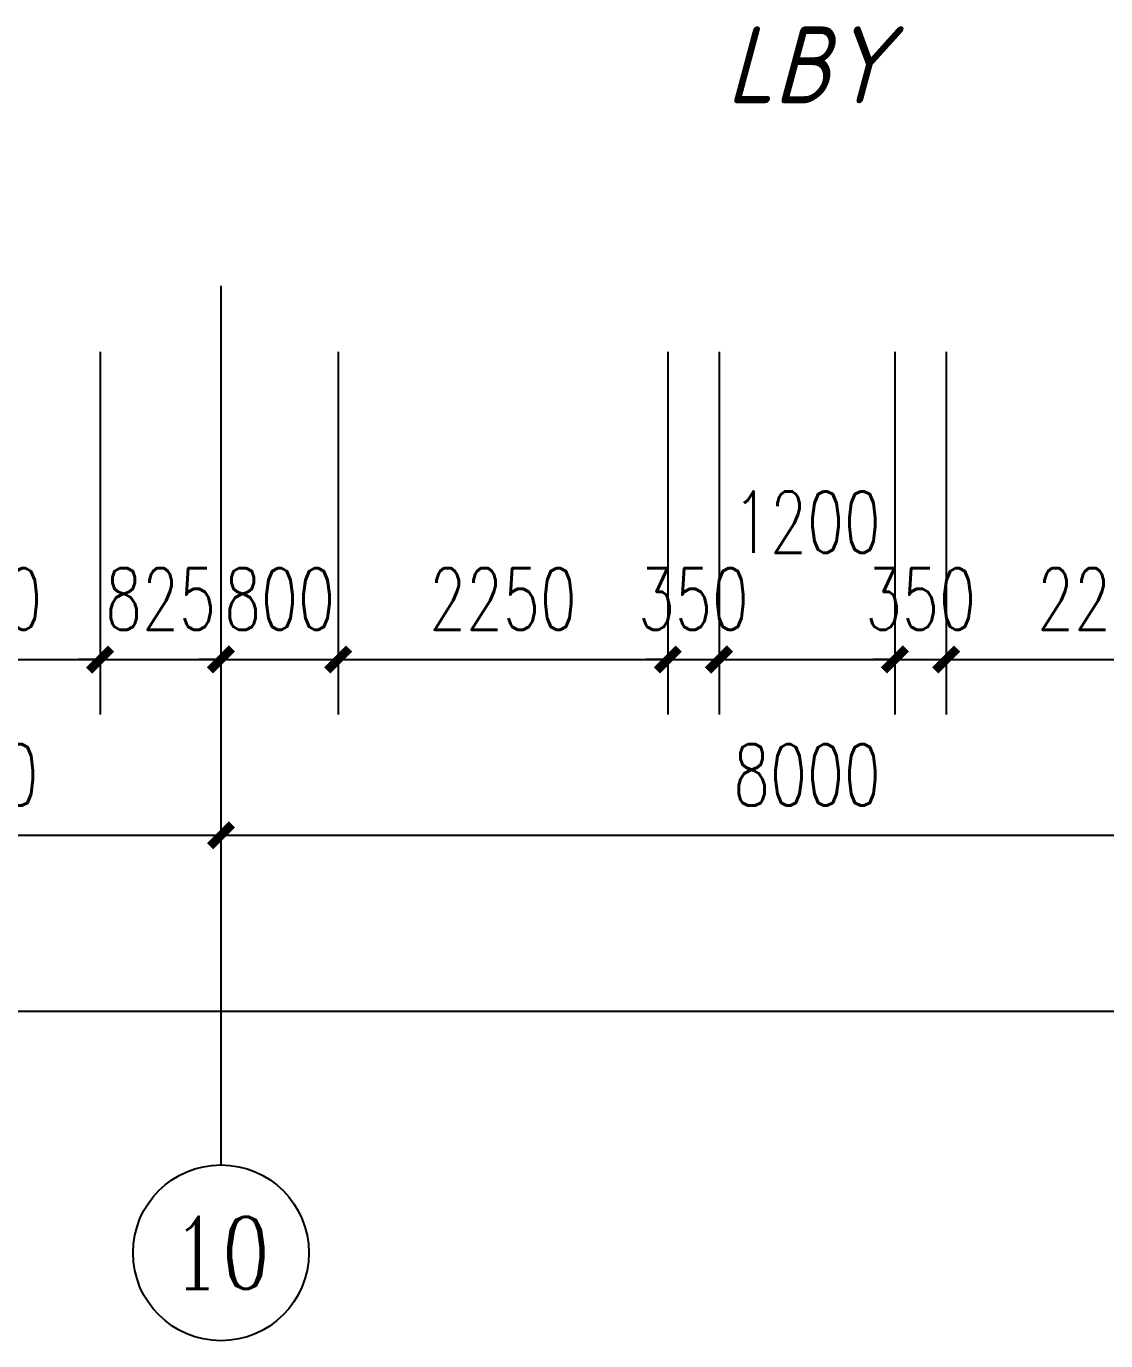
# Model space of a CAD drawing. Extents: x 0 to 2972856, y -1269770 to 0.
# Drawn here: x 2733327 to 2740695, y -1241746 to -1232774 of the extents above; entities that cross this region are included whole.
import ezdxf
from ezdxf.enums import TextEntityAlignment as Align

# ---------------------------------------------------------------- set-up
doc = ezdxf.new("R2010")
doc.units = 0
doc.header["$LTSCALE"] = 1000
doc.header["$PDSIZE"] = 50
doc.layers.add('1-建筑底图', color=8, linetype='Continuous')
doc.layers.add('AXIS_TEXT', color=7, linetype='Continuous')
doc.styles.add('_TCH_AXIS', font='COMPLEX', dxfattribs={"bigfont": 'GBCBIG'})
doc.styles.add('A_DIM_T3', font='SIMPLEX', dxfattribs={"width": 0.7, "bigfont": 'HZ'})
doc.styles.add('COMPLEX', font='COMPLEX')
doc.styles.get("Standard").update_dxf_attribs({"font": 'gbeitc.shx', "bigfont": 'gbcbig.shx'})
doc.dimstyles.new('_TCH_ARCH&&150', dxfattribs={"dimtxt": 420, "dimasz": 150, "dimexe": 375, "dimexo": 450, "dimgap": 202.5, "dimtad": 1, "dimdec": 0, "dimzin": 0, "dimdsep": 46, "dimtxsty": 'A_DIM_T3', "dimblk": 'ARCHTICK', "dimcen": 0.09, "dimclrt": 7, "dimazin": 2, "dimtfac": 1, "dimtdec": 0, "dimtix": 1, "dimtmove": 2, "dimatfit": 3, "dimfxl": 150, "dimtolj": 1, "dimtzin": 0, "dimarcsym": 0})

# ---------------------------------------------------------------- blocks, each defined once
blk = doc.blocks.new('_ArchTick')
at = {"color": 0, "linetype": 'ByBlock', "const_width": 0.4}
blk.add_lwpolyline([(-0.5, -0.5), (0.5, 0.5)], dxfattribs=at)
blk = doc.blocks.new('*D1162')
at = {"layer": '1-建筑底图', "color": 0, "lineweight": -2, "transparency": 16777216}
for p, q in [((2060076.6, -1229225.4), (2060076.6, -1234100.4)), ((2167276.6, -1229225.4), (2167276.6, -1234100.4)), ((2060076.6, -1233725.4), (2167276.6, -1233725.4))]:
    blk.add_line(p, q, dxfattribs=at)
at = {"layer": 'Defpoints', "color": 0, "transparency": 16777216}
for p in [(2060076.6, -1228775.4), (2167276.6, -1228775.4), (2167276.6, -1233725.4)]:
    blk.add_point(p, dxfattribs=at)
at = {"layer": '1-建筑底图', "color": 0, "lineweight": -2, "transparency": 16777216, "xscale": 150, "yscale": 150, "zscale": 150, "rotation": 180}
blk.add_blockref('_ArchTick', (2060076.6, -1233725.4), dxfattribs=at)
at = {"layer": '1-建筑底图', "color": 0, "lineweight": -2, "transparency": 16777216, "xscale": 150, "yscale": 150, "zscale": 150}
blk.add_blockref('_ArchTick', (2167276.6, -1233725.4), dxfattribs=at)
at = {"layer": '1-建筑底图', "color": 7, "transparency": 16777216, "insert": (2113676.6, -1233312.9), "char_height": 420, "attachment_point": 5, "style": 'A_DIM_T3'}
blk.add_mtext('\\A1;107200', dxfattribs=at)
blk = doc.blocks.new('*D1172')
at = {"layer": '1-建筑底图', "color": 0, "lineweight": -2, "transparency": 16777216}
for p, q in [((2116376.6, -1229225.4), (2116376.6, -1232900.4)), ((2119876.6, -1229225.4), (2119876.6, -1232900.4)), ((2116376.6, -1232525.4), (2119876.6, -1232525.4))]:
    blk.add_line(p, q, dxfattribs=at)
at = {"layer": 'Defpoints', "color": 0, "transparency": 16777216}
for p in [(2116376.6, -1228775.4), (2119876.6, -1228775.4), (2119876.6, -1232525.4)]:
    blk.add_point(p, dxfattribs=at)
at = {"layer": '1-建筑底图', "color": 0, "lineweight": -2, "transparency": 16777216, "xscale": 150, "yscale": 150, "zscale": 150, "rotation": 180}
blk.add_blockref('_ArchTick', (2116376.6, -1232525.4), dxfattribs=at)
at = {"layer": '1-建筑底图', "color": 0, "lineweight": -2, "transparency": 16777216, "xscale": 150, "yscale": 150, "zscale": 150}
blk.add_blockref('_ArchTick', (2119876.6, -1232525.4), dxfattribs=at)
at = {"layer": '1-建筑底图', "color": 7, "transparency": 16777216, "insert": (2118126.6, -1232112.9), "char_height": 420, "attachment_point": 5, "style": 'A_DIM_T3'}
blk.add_mtext('\\A1;3500', dxfattribs=at)
blk = doc.blocks.new('*D1173')
at = {"layer": '1-建筑底图', "color": 0, "lineweight": -2, "transparency": 16777216}
for p, q in [((2119876.6, -1229225.4), (2119876.6, -1232900.4)), ((2127876.6, -1229225.4), (2127876.6, -1232900.4)), ((2119876.6, -1232525.4), (2127876.6, -1232525.4))]:
    blk.add_line(p, q, dxfattribs=at)
at = {"layer": 'Defpoints', "color": 0, "transparency": 16777216}
for p in [(2119876.6, -1228775.4), (2127876.6, -1228775.4), (2127876.6, -1232525.4)]:
    blk.add_point(p, dxfattribs=at)
at = {"layer": '1-建筑底图', "color": 0, "lineweight": -2, "transparency": 16777216, "xscale": 150, "yscale": 150, "zscale": 150, "rotation": 180}
blk.add_blockref('_ArchTick', (2119876.6, -1232525.4), dxfattribs=at)
at = {"layer": '1-建筑底图', "color": 0, "lineweight": -2, "transparency": 16777216, "xscale": 150, "yscale": 150, "zscale": 150}
blk.add_blockref('_ArchTick', (2127876.6, -1232525.4), dxfattribs=at)
at = {"layer": '1-建筑底图', "color": 7, "transparency": 16777216, "insert": (2123876.6, -1232112.9), "char_height": 420, "attachment_point": 5, "style": 'A_DIM_T3'}
blk.add_mtext('\\A1;8000', dxfattribs=at)
blk = doc.blocks.new('*D1313')
at = {"layer": '1-建筑底图', "color": 0, "lineweight": -2, "transparency": 16777216}
for p, q in [((2124826.6, -1229225.4), (2124826.6, -1231700.4)), ((2127076.6, -1229225.4), (2127076.6, -1231700.4)), ((2124826.6, -1231325.4), (2127076.6, -1231325.4))]:
    blk.add_line(p, q, dxfattribs=at)
at = {"layer": 'Defpoints', "color": 0, "transparency": 16777216}
for p in [(2124826.6, -1228775.4), (2127076.6, -1228775.4), (2127076.6, -1231325.4)]:
    blk.add_point(p, dxfattribs=at)
at = {"layer": '1-建筑底图', "color": 0, "lineweight": -2, "transparency": 16777216, "xscale": 150, "yscale": 150, "zscale": 150, "rotation": 180}
blk.add_blockref('_ArchTick', (2124826.6, -1231325.4), dxfattribs=at)
at = {"layer": '1-建筑底图', "color": 0, "lineweight": -2, "transparency": 16777216, "xscale": 150, "yscale": 150, "zscale": 150}
blk.add_blockref('_ArchTick', (2127076.6, -1231325.4), dxfattribs=at)
at = {"layer": '1-建筑底图', "color": 7, "transparency": 16777216, "insert": (2125951.6, -1230912.9), "char_height": 420, "attachment_point": 5, "style": 'A_DIM_T3'}
blk.add_mtext('\\A1;2250', dxfattribs=at)
blk = doc.blocks.new('*D1314')
at = {"layer": '1-建筑底图', "color": 0, "lineweight": -2, "transparency": 16777216}
for p, q in [((2124476.6, -1229225.4), (2124476.6, -1231700.4)), ((2124826.6, -1229225.4), (2124826.6, -1231700.4)), ((2124476.6, -1231325.4), (2124326.6, -1231325.4)), ((2124476.6, -1231325.4), (2124826.6, -1231325.4)), ((2124826.6, -1231325.4), (2124976.6, -1231325.4))]:
    blk.add_line(p, q, dxfattribs=at)
at = {"layer": 'Defpoints', "color": 0, "transparency": 16777216}
for p in [(2124476.6, -1228775.4), (2124826.6, -1228775.4), (2124826.6, -1231325.4)]:
    blk.add_point(p, dxfattribs=at)
at = {"layer": '1-建筑底图', "color": 0, "lineweight": -2, "transparency": 16777216, "xscale": 150, "yscale": 150, "zscale": 150}
blk.add_blockref('_ArchTick', (2124476.6, -1231325.4), dxfattribs=at)
at = {"layer": '1-建筑底图', "color": 0, "lineweight": -2, "transparency": 16777216, "xscale": 150, "yscale": 150, "zscale": 150, "rotation": 180}
blk.add_blockref('_ArchTick', (2124826.6, -1231325.4), dxfattribs=at)
at = {"layer": '1-建筑底图', "color": 7, "transparency": 16777216, "insert": (2124651.6, -1230912.9), "char_height": 420, "attachment_point": 5, "style": 'A_DIM_T3'}
blk.add_mtext('\\A1;350', dxfattribs=at)
blk = doc.blocks.new('*D1315')
at = {"layer": '1-建筑底图', "color": 0, "lineweight": -2, "transparency": 16777216}
for p, q in [((2123276.6, -1229225.4), (2123276.6, -1231700.4)), ((2124476.6, -1229225.4), (2124476.6, -1231700.4)), ((2123276.6, -1231325.4), (2124476.6, -1231325.4))]:
    blk.add_line(p, q, dxfattribs=at)
at = {"layer": 'Defpoints', "color": 0, "transparency": 16777216}
for p in [(2123276.6, -1228775.4), (2124476.6, -1228775.4), (2124476.6, -1231325.4)]:
    blk.add_point(p, dxfattribs=at)
at = {"layer": '1-建筑底图', "color": 0, "lineweight": -2, "transparency": 16777216, "xscale": 150, "yscale": 150, "zscale": 150, "rotation": 180}
blk.add_blockref('_ArchTick', (2123276.6, -1231325.4), dxfattribs=at)
at = {"layer": '1-建筑底图', "color": 0, "lineweight": -2, "transparency": 16777216, "xscale": 150, "yscale": 150, "zscale": 150}
blk.add_blockref('_ArchTick', (2124476.6, -1231325.4), dxfattribs=at)
at = {"layer": '1-建筑底图', "color": 7, "transparency": 16777216, "insert": (2123876.6, -1230387.9), "char_height": 420, "attachment_point": 5, "style": 'A_DIM_T3'}
blk.add_mtext('\\A1;1200', dxfattribs=at)
blk = doc.blocks.new('*D1316')
at = {"layer": '1-建筑底图', "color": 0, "lineweight": -2, "transparency": 16777216}
for p, q in [((2122926.6, -1229225.4), (2122926.6, -1231700.4)), ((2123276.6, -1229225.4), (2123276.6, -1231700.4)), ((2122926.6, -1231325.4), (2122776.6, -1231325.4)), ((2122926.6, -1231325.4), (2123276.6, -1231325.4)), ((2123276.6, -1231325.4), (2123426.6, -1231325.4))]:
    blk.add_line(p, q, dxfattribs=at)
at = {"layer": 'Defpoints', "color": 0, "transparency": 16777216}
for p in [(2122926.6, -1228775.4), (2123276.6, -1228775.4), (2123276.6, -1231325.4)]:
    blk.add_point(p, dxfattribs=at)
at = {"layer": '1-建筑底图', "color": 0, "lineweight": -2, "transparency": 16777216, "xscale": 150, "yscale": 150, "zscale": 150}
blk.add_blockref('_ArchTick', (2122926.6, -1231325.4), dxfattribs=at)
at = {"layer": '1-建筑底图', "color": 0, "lineweight": -2, "transparency": 16777216, "xscale": 150, "yscale": 150, "zscale": 150, "rotation": 180}
blk.add_blockref('_ArchTick', (2123276.6, -1231325.4), dxfattribs=at)
at = {"layer": '1-建筑底图', "color": 7, "transparency": 16777216, "insert": (2123101.6, -1230912.9), "char_height": 420, "attachment_point": 5, "style": 'A_DIM_T3'}
blk.add_mtext('\\A1;350', dxfattribs=at)
blk = doc.blocks.new('*D1317')
at = {"layer": '1-建筑底图', "color": 0, "lineweight": -2, "transparency": 16777216}
for p, q in [((2120676.6, -1229225.4), (2120676.6, -1231700.4)), ((2122926.6, -1229225.4), (2122926.6, -1231700.4)), ((2120676.6, -1231325.4), (2122926.6, -1231325.4))]:
    blk.add_line(p, q, dxfattribs=at)
at = {"layer": 'Defpoints', "color": 0, "transparency": 16777216}
for p in [(2120676.6, -1228775.4), (2122926.6, -1228775.4), (2122926.6, -1231325.4)]:
    blk.add_point(p, dxfattribs=at)
at = {"layer": '1-建筑底图', "color": 0, "lineweight": -2, "transparency": 16777216, "xscale": 150, "yscale": 150, "zscale": 150, "rotation": 180}
blk.add_blockref('_ArchTick', (2120676.6, -1231325.4), dxfattribs=at)
at = {"layer": '1-建筑底图', "color": 0, "lineweight": -2, "transparency": 16777216, "xscale": 150, "yscale": 150, "zscale": 150}
blk.add_blockref('_ArchTick', (2122926.6, -1231325.4), dxfattribs=at)
at = {"layer": '1-建筑底图', "color": 7, "transparency": 16777216, "insert": (2121801.6, -1230912.9), "char_height": 420, "attachment_point": 5, "style": 'A_DIM_T3'}
blk.add_mtext('\\A1;2250', dxfattribs=at)
blk = doc.blocks.new('*D1318')
at = {"layer": '1-建筑底图', "color": 0, "lineweight": -2, "transparency": 16777216}
for p, q in [((2119876.6, -1229225.4), (2119876.6, -1231700.4)), ((2120676.6, -1229225.4), (2120676.6, -1231700.4)), ((2119876.6, -1231325.4), (2119726.6, -1231325.4)), ((2119876.6, -1231325.4), (2120676.6, -1231325.4)), ((2120676.6, -1231325.4), (2120826.6, -1231325.4))]:
    blk.add_line(p, q, dxfattribs=at)
at = {"layer": 'Defpoints', "color": 0, "transparency": 16777216}
for p in [(2119876.6, -1228775.4), (2120676.6, -1228775.4), (2120676.6, -1231325.4)]:
    blk.add_point(p, dxfattribs=at)
at = {"layer": '1-建筑底图', "color": 0, "lineweight": -2, "transparency": 16777216, "xscale": 150, "yscale": 150, "zscale": 150}
blk.add_blockref('_ArchTick', (2119876.6, -1231325.4), dxfattribs=at)
at = {"layer": '1-建筑底图', "color": 0, "lineweight": -2, "transparency": 16777216, "xscale": 150, "yscale": 150, "zscale": 150, "rotation": 180}
blk.add_blockref('_ArchTick', (2120676.6, -1231325.4), dxfattribs=at)
at = {"layer": '1-建筑底图', "color": 7, "transparency": 16777216, "insert": (2120276.6, -1230912.9), "char_height": 420, "attachment_point": 5, "style": 'A_DIM_T3'}
blk.add_mtext('\\A1;800', dxfattribs=at)
blk = doc.blocks.new('*D1319')
at = {"layer": '1-建筑底图', "color": 0, "lineweight": -2, "transparency": 16777216}
for p, q in [((2119051.6, -1229225.4), (2119051.6, -1231700.4)), ((2119876.6, -1229225.4), (2119876.6, -1231700.4)), ((2119051.6, -1231325.4), (2118901.6, -1231325.4)), ((2119051.6, -1231325.4), (2119876.6, -1231325.4)), ((2119876.6, -1231325.4), (2120026.6, -1231325.4))]:
    blk.add_line(p, q, dxfattribs=at)
at = {"layer": 'Defpoints', "color": 0, "transparency": 16777216}
for p in [(2119051.6, -1228775.4), (2119876.6, -1228775.4), (2119876.6, -1231325.4)]:
    blk.add_point(p, dxfattribs=at)
at = {"layer": '1-建筑底图', "color": 0, "lineweight": -2, "transparency": 16777216, "xscale": 150, "yscale": 150, "zscale": 150}
blk.add_blockref('_ArchTick', (2119051.6, -1231325.4), dxfattribs=at)
at = {"layer": '1-建筑底图', "color": 0, "lineweight": -2, "transparency": 16777216, "xscale": 150, "yscale": 150, "zscale": 150, "rotation": 180}
blk.add_blockref('_ArchTick', (2119876.6, -1231325.4), dxfattribs=at)
at = {"layer": '1-建筑底图', "color": 7, "transparency": 16777216, "insert": (2119464.1, -1230912.9), "char_height": 420, "attachment_point": 5, "style": 'A_DIM_T3'}
blk.add_mtext('\\A1;825', dxfattribs=at)
blk = doc.blocks.new('*D1320')
at = {"layer": '1-建筑底图', "color": 0, "lineweight": -2, "transparency": 16777216}
for p, q in [((2117251.6, -1229225.4), (2117251.6, -1231700.4)), ((2119051.6, -1229225.4), (2119051.6, -1231700.4)), ((2117251.6, -1231325.4), (2119051.6, -1231325.4))]:
    blk.add_line(p, q, dxfattribs=at)
at = {"layer": 'Defpoints', "color": 0, "transparency": 16777216}
for p in [(2117251.6, -1228775.4), (2119051.6, -1228775.4), (2119051.6, -1231325.4)]:
    blk.add_point(p, dxfattribs=at)
at = {"layer": '1-建筑底图', "color": 0, "lineweight": -2, "transparency": 16777216, "xscale": 150, "yscale": 150, "zscale": 150, "rotation": 180}
blk.add_blockref('_ArchTick', (2117251.6, -1231325.4), dxfattribs=at)
at = {"layer": '1-建筑底图', "color": 0, "lineweight": -2, "transparency": 16777216, "xscale": 150, "yscale": 150, "zscale": 150}
blk.add_blockref('_ArchTick', (2119051.6, -1231325.4), dxfattribs=at)
at = {"layer": '1-建筑底图', "color": 7, "transparency": 16777216, "insert": (2118151.6, -1230912.9), "char_height": 420, "attachment_point": 5, "style": 'A_DIM_T3'}
blk.add_mtext('\\A1;1800', dxfattribs=at)
blk = doc.blocks.new('*D1469')
at = {"layer": '1-建筑底图', "color": 0, "lineweight": -2, "transparency": 16777216}
for p, q in [((2060076.6, -1229225.4), (2060076.6, -1234100.4)), ((2167276.6, -1229225.4), (2167276.6, -1234100.4)), ((2060076.6, -1233725.4), (2167276.6, -1233725.4))]:
    blk.add_line(p, q, dxfattribs=at)
at = {"layer": 'Defpoints', "color": 0, "transparency": 16777216}
for p in [(2060076.6, -1228775.4), (2167276.6, -1228775.4), (2167276.6, -1233725.4)]:
    blk.add_point(p, dxfattribs=at)
at = {"layer": '1-建筑底图', "color": 0, "lineweight": -2, "transparency": 16777216, "xscale": 150, "yscale": 150, "zscale": 150, "rotation": 180}
blk.add_blockref('_ArchTick', (2060076.6, -1233725.4), dxfattribs=at)
at = {"layer": '1-建筑底图', "color": 0, "lineweight": -2, "transparency": 16777216, "xscale": 150, "yscale": 150, "zscale": 150}
blk.add_blockref('_ArchTick', (2167276.6, -1233725.4), dxfattribs=at)
at = {"layer": '1-建筑底图', "color": 7, "transparency": 16777216, "insert": (2113676.6, -1233312.9), "char_height": 420, "attachment_point": 5, "style": 'A_DIM_T3'}
blk.add_mtext('\\A1;107200', dxfattribs=at)
blk = doc.blocks.new('*D1479')
at = {"layer": '1-建筑底图', "color": 0, "lineweight": -2, "transparency": 16777216}
for p, q in [((2116376.6, -1229225.4), (2116376.6, -1232900.4)), ((2119876.6, -1229225.4), (2119876.6, -1232900.4)), ((2116376.6, -1232525.4), (2119876.6, -1232525.4))]:
    blk.add_line(p, q, dxfattribs=at)
at = {"layer": 'Defpoints', "color": 0, "transparency": 16777216}
for p in [(2116376.6, -1228775.4), (2119876.6, -1228775.4), (2119876.6, -1232525.4)]:
    blk.add_point(p, dxfattribs=at)
at = {"layer": '1-建筑底图', "color": 0, "lineweight": -2, "transparency": 16777216, "xscale": 150, "yscale": 150, "zscale": 150, "rotation": 180}
blk.add_blockref('_ArchTick', (2116376.6, -1232525.4), dxfattribs=at)
at = {"layer": '1-建筑底图', "color": 0, "lineweight": -2, "transparency": 16777216, "xscale": 150, "yscale": 150, "zscale": 150}
blk.add_blockref('_ArchTick', (2119876.6, -1232525.4), dxfattribs=at)
at = {"layer": '1-建筑底图', "color": 7, "transparency": 16777216, "insert": (2118126.6, -1232112.9), "char_height": 420, "attachment_point": 5, "style": 'A_DIM_T3'}
blk.add_mtext('\\A1;3500', dxfattribs=at)
blk = doc.blocks.new('*D1480')
at = {"layer": '1-建筑底图', "color": 0, "lineweight": -2, "transparency": 16777216}
for p, q in [((2119876.6, -1229225.4), (2119876.6, -1232900.4)), ((2127876.6, -1229225.4), (2127876.6, -1232900.4)), ((2119876.6, -1232525.4), (2127876.6, -1232525.4))]:
    blk.add_line(p, q, dxfattribs=at)
at = {"layer": 'Defpoints', "color": 0, "transparency": 16777216}
for p in [(2119876.6, -1228775.4), (2127876.6, -1228775.4), (2127876.6, -1232525.4)]:
    blk.add_point(p, dxfattribs=at)
at = {"layer": '1-建筑底图', "color": 0, "lineweight": -2, "transparency": 16777216, "xscale": 150, "yscale": 150, "zscale": 150, "rotation": 180}
blk.add_blockref('_ArchTick', (2119876.6, -1232525.4), dxfattribs=at)
at = {"layer": '1-建筑底图', "color": 0, "lineweight": -2, "transparency": 16777216, "xscale": 150, "yscale": 150, "zscale": 150}
blk.add_blockref('_ArchTick', (2127876.6, -1232525.4), dxfattribs=at)
at = {"layer": '1-建筑底图', "color": 7, "transparency": 16777216, "insert": (2123876.6, -1232112.9), "char_height": 420, "attachment_point": 5, "style": 'A_DIM_T3'}
blk.add_mtext('\\A1;8000', dxfattribs=at)
blk = doc.blocks.new('*D1620')
at = {"layer": '1-建筑底图', "color": 0, "lineweight": -2, "transparency": 16777216}
for p, q in [((2124826.6, -1229225.4), (2124826.6, -1231700.4)), ((2127076.6, -1229225.4), (2127076.6, -1231700.4)), ((2124826.6, -1231325.4), (2127076.6, -1231325.4))]:
    blk.add_line(p, q, dxfattribs=at)
at = {"layer": 'Defpoints', "color": 0, "transparency": 16777216}
for p in [(2124826.6, -1228775.4), (2127076.6, -1228775.4), (2127076.6, -1231325.4)]:
    blk.add_point(p, dxfattribs=at)
at = {"layer": '1-建筑底图', "color": 0, "lineweight": -2, "transparency": 16777216, "xscale": 150, "yscale": 150, "zscale": 150, "rotation": 180}
blk.add_blockref('_ArchTick', (2124826.6, -1231325.4), dxfattribs=at)
at = {"layer": '1-建筑底图', "color": 0, "lineweight": -2, "transparency": 16777216, "xscale": 150, "yscale": 150, "zscale": 150}
blk.add_blockref('_ArchTick', (2127076.6, -1231325.4), dxfattribs=at)
at = {"layer": '1-建筑底图', "color": 7, "transparency": 16777216, "insert": (2125951.6, -1230912.9), "char_height": 420, "attachment_point": 5, "style": 'A_DIM_T3'}
blk.add_mtext('\\A1;2250', dxfattribs=at)
blk = doc.blocks.new('*D1621')
at = {"layer": '1-建筑底图', "color": 0, "lineweight": -2, "transparency": 16777216}
for p, q in [((2124476.6, -1229225.4), (2124476.6, -1231700.4)), ((2124826.6, -1229225.4), (2124826.6, -1231700.4)), ((2124476.6, -1231325.4), (2124326.6, -1231325.4)), ((2124476.6, -1231325.4), (2124826.6, -1231325.4)), ((2124826.6, -1231325.4), (2124976.6, -1231325.4))]:
    blk.add_line(p, q, dxfattribs=at)
at = {"layer": 'Defpoints', "color": 0, "transparency": 16777216}
for p in [(2124476.6, -1228775.4), (2124826.6, -1228775.4), (2124826.6, -1231325.4)]:
    blk.add_point(p, dxfattribs=at)
at = {"layer": '1-建筑底图', "color": 0, "lineweight": -2, "transparency": 16777216, "xscale": 150, "yscale": 150, "zscale": 150}
blk.add_blockref('_ArchTick', (2124476.6, -1231325.4), dxfattribs=at)
at = {"layer": '1-建筑底图', "color": 0, "lineweight": -2, "transparency": 16777216, "xscale": 150, "yscale": 150, "zscale": 150, "rotation": 180}
blk.add_blockref('_ArchTick', (2124826.6, -1231325.4), dxfattribs=at)
at = {"layer": '1-建筑底图', "color": 7, "transparency": 16777216, "insert": (2124651.6, -1230912.9), "char_height": 420, "attachment_point": 5, "style": 'A_DIM_T3'}
blk.add_mtext('\\A1;350', dxfattribs=at)
blk = doc.blocks.new('*D1622')
at = {"layer": '1-建筑底图', "color": 0, "lineweight": -2, "transparency": 16777216}
for p, q in [((2123276.6, -1229225.4), (2123276.6, -1231700.4)), ((2124476.6, -1229225.4), (2124476.6, -1231700.4)), ((2123276.6, -1231325.4), (2124476.6, -1231325.4))]:
    blk.add_line(p, q, dxfattribs=at)
at = {"layer": 'Defpoints', "color": 0, "transparency": 16777216}
for p in [(2123276.6, -1228775.4), (2124476.6, -1228775.4), (2124476.6, -1231325.4)]:
    blk.add_point(p, dxfattribs=at)
at = {"layer": '1-建筑底图', "color": 0, "lineweight": -2, "transparency": 16777216, "xscale": 150, "yscale": 150, "zscale": 150, "rotation": 180}
blk.add_blockref('_ArchTick', (2123276.6, -1231325.4), dxfattribs=at)
at = {"layer": '1-建筑底图', "color": 0, "lineweight": -2, "transparency": 16777216, "xscale": 150, "yscale": 150, "zscale": 150}
blk.add_blockref('_ArchTick', (2124476.6, -1231325.4), dxfattribs=at)
at = {"layer": '1-建筑底图', "color": 7, "transparency": 16777216, "insert": (2123876.6, -1230387.9), "char_height": 420, "attachment_point": 5, "style": 'A_DIM_T3'}
blk.add_mtext('\\A1;1200', dxfattribs=at)
blk = doc.blocks.new('*D1623')
at = {"layer": '1-建筑底图', "color": 0, "lineweight": -2, "transparency": 16777216}
for p, q in [((2122926.6, -1229225.4), (2122926.6, -1231700.4)), ((2123276.6, -1229225.4), (2123276.6, -1231700.4)), ((2122926.6, -1231325.4), (2122776.6, -1231325.4)), ((2122926.6, -1231325.4), (2123276.6, -1231325.4)), ((2123276.6, -1231325.4), (2123426.6, -1231325.4))]:
    blk.add_line(p, q, dxfattribs=at)
at = {"layer": 'Defpoints', "color": 0, "transparency": 16777216}
for p in [(2122926.6, -1228775.4), (2123276.6, -1228775.4), (2123276.6, -1231325.4)]:
    blk.add_point(p, dxfattribs=at)
at = {"layer": '1-建筑底图', "color": 0, "lineweight": -2, "transparency": 16777216, "xscale": 150, "yscale": 150, "zscale": 150}
blk.add_blockref('_ArchTick', (2122926.6, -1231325.4), dxfattribs=at)
at = {"layer": '1-建筑底图', "color": 0, "lineweight": -2, "transparency": 16777216, "xscale": 150, "yscale": 150, "zscale": 150, "rotation": 180}
blk.add_blockref('_ArchTick', (2123276.6, -1231325.4), dxfattribs=at)
at = {"layer": '1-建筑底图', "color": 7, "transparency": 16777216, "insert": (2123101.6, -1230912.9), "char_height": 420, "attachment_point": 5, "style": 'A_DIM_T3'}
blk.add_mtext('\\A1;350', dxfattribs=at)
blk = doc.blocks.new('*D1624')
at = {"layer": '1-建筑底图', "color": 0, "lineweight": -2, "transparency": 16777216}
for p, q in [((2120676.6, -1229225.4), (2120676.6, -1231700.4)), ((2122926.6, -1229225.4), (2122926.6, -1231700.4)), ((2120676.6, -1231325.4), (2122926.6, -1231325.4))]:
    blk.add_line(p, q, dxfattribs=at)
at = {"layer": 'Defpoints', "color": 0, "transparency": 16777216}
for p in [(2120676.6, -1228775.4), (2122926.6, -1228775.4), (2122926.6, -1231325.4)]:
    blk.add_point(p, dxfattribs=at)
at = {"layer": '1-建筑底图', "color": 0, "lineweight": -2, "transparency": 16777216, "xscale": 150, "yscale": 150, "zscale": 150, "rotation": 180}
blk.add_blockref('_ArchTick', (2120676.6, -1231325.4), dxfattribs=at)
at = {"layer": '1-建筑底图', "color": 0, "lineweight": -2, "transparency": 16777216, "xscale": 150, "yscale": 150, "zscale": 150}
blk.add_blockref('_ArchTick', (2122926.6, -1231325.4), dxfattribs=at)
at = {"layer": '1-建筑底图', "color": 7, "transparency": 16777216, "insert": (2121801.6, -1230912.9), "char_height": 420, "attachment_point": 5, "style": 'A_DIM_T3'}
blk.add_mtext('\\A1;2250', dxfattribs=at)
blk = doc.blocks.new('*D1625')
at = {"layer": '1-建筑底图', "color": 0, "lineweight": -2, "transparency": 16777216}
for p, q in [((2119876.6, -1229225.4), (2119876.6, -1231700.4)), ((2120676.6, -1229225.4), (2120676.6, -1231700.4)), ((2119876.6, -1231325.4), (2119726.6, -1231325.4)), ((2119876.6, -1231325.4), (2120676.6, -1231325.4)), ((2120676.6, -1231325.4), (2120826.6, -1231325.4))]:
    blk.add_line(p, q, dxfattribs=at)
at = {"layer": 'Defpoints', "color": 0, "transparency": 16777216}
for p in [(2119876.6, -1228775.4), (2120676.6, -1228775.4), (2120676.6, -1231325.4)]:
    blk.add_point(p, dxfattribs=at)
at = {"layer": '1-建筑底图', "color": 0, "lineweight": -2, "transparency": 16777216, "xscale": 150, "yscale": 150, "zscale": 150}
blk.add_blockref('_ArchTick', (2119876.6, -1231325.4), dxfattribs=at)
at = {"layer": '1-建筑底图', "color": 0, "lineweight": -2, "transparency": 16777216, "xscale": 150, "yscale": 150, "zscale": 150, "rotation": 180}
blk.add_blockref('_ArchTick', (2120676.6, -1231325.4), dxfattribs=at)
at = {"layer": '1-建筑底图', "color": 7, "transparency": 16777216, "insert": (2120276.6, -1230912.9), "char_height": 420, "attachment_point": 5, "style": 'A_DIM_T3'}
blk.add_mtext('\\A1;800', dxfattribs=at)
blk = doc.blocks.new('*D1626')
at = {"layer": '1-建筑底图', "color": 0, "lineweight": -2, "transparency": 16777216}
for p, q in [((2119051.6, -1229225.4), (2119051.6, -1231700.4)), ((2119876.6, -1229225.4), (2119876.6, -1231700.4)), ((2119051.6, -1231325.4), (2118901.6, -1231325.4)), ((2119051.6, -1231325.4), (2119876.6, -1231325.4)), ((2119876.6, -1231325.4), (2120026.6, -1231325.4))]:
    blk.add_line(p, q, dxfattribs=at)
at = {"layer": 'Defpoints', "color": 0, "transparency": 16777216}
for p in [(2119051.6, -1228775.4), (2119876.6, -1228775.4), (2119876.6, -1231325.4)]:
    blk.add_point(p, dxfattribs=at)
at = {"layer": '1-建筑底图', "color": 0, "lineweight": -2, "transparency": 16777216, "xscale": 150, "yscale": 150, "zscale": 150}
blk.add_blockref('_ArchTick', (2119051.6, -1231325.4), dxfattribs=at)
at = {"layer": '1-建筑底图', "color": 0, "lineweight": -2, "transparency": 16777216, "xscale": 150, "yscale": 150, "zscale": 150, "rotation": 180}
blk.add_blockref('_ArchTick', (2119876.6, -1231325.4), dxfattribs=at)
at = {"layer": '1-建筑底图', "color": 7, "transparency": 16777216, "insert": (2119464.1, -1230912.9), "char_height": 420, "attachment_point": 5, "style": 'A_DIM_T3'}
blk.add_mtext('\\A1;825', dxfattribs=at)
blk = doc.blocks.new('*D1627')
at = {"layer": '1-建筑底图', "color": 0, "lineweight": -2, "transparency": 16777216}
for p, q in [((2117251.6, -1229225.4), (2117251.6, -1231700.4)), ((2119051.6, -1229225.4), (2119051.6, -1231700.4)), ((2117251.6, -1231325.4), (2119051.6, -1231325.4))]:
    blk.add_line(p, q, dxfattribs=at)
at = {"layer": 'Defpoints', "color": 0, "transparency": 16777216}
for p in [(2117251.6, -1228775.4), (2119051.6, -1228775.4), (2119051.6, -1231325.4)]:
    blk.add_point(p, dxfattribs=at)
at = {"layer": '1-建筑底图', "color": 0, "lineweight": -2, "transparency": 16777216, "xscale": 150, "yscale": 150, "zscale": 150, "rotation": 180}
blk.add_blockref('_ArchTick', (2117251.6, -1231325.4), dxfattribs=at)
at = {"layer": '1-建筑底图', "color": 0, "lineweight": -2, "transparency": 16777216, "xscale": 150, "yscale": 150, "zscale": 150}
blk.add_blockref('_ArchTick', (2119051.6, -1231325.4), dxfattribs=at)
at = {"layer": '1-建筑底图', "color": 7, "transparency": 16777216, "insert": (2118151.6, -1230912.9), "char_height": 420, "attachment_point": 5, "style": 'A_DIM_T3'}
blk.add_mtext('\\A1;1800', dxfattribs=at)
blk = doc.blocks.new('_AXISO')
blk.add_circle((0, 0), 0.5)
at = {"layer": 'AXIS_TEXT', "style": 'COMPLEX', "width": 1.041667}
blk.add_attdef('A', text='', height=0.56, dxfattribs=at).set_placement((-0.25, -0.28), (0.25, -0.28), align=Align.FIT)
blk = doc.blocks.new('*D1776')
at = {"layer": '1-建筑底图', "color": 0, "lineweight": -2, "transparency": 16777216}
for p, q in [((2060076.6, -1229225.4), (2060076.6, -1234100.4)), ((2167276.6, -1229225.4), (2167276.6, -1234100.4)), ((2060076.6, -1233725.4), (2167276.6, -1233725.4))]:
    blk.add_line(p, q, dxfattribs=at)
at = {"layer": 'Defpoints', "color": 0, "transparency": 16777216}
for p in [(2060076.6, -1228775.4), (2167276.6, -1228775.4), (2167276.6, -1233725.4)]:
    blk.add_point(p, dxfattribs=at)
at = {"layer": '1-建筑底图', "color": 0, "lineweight": -2, "transparency": 16777216, "xscale": 150, "yscale": 150, "zscale": 150, "rotation": 180}
blk.add_blockref('_ArchTick', (2060076.6, -1233725.4), dxfattribs=at)
at = {"layer": '1-建筑底图', "color": 0, "lineweight": -2, "transparency": 16777216, "xscale": 150, "yscale": 150, "zscale": 150}
blk.add_blockref('_ArchTick', (2167276.6, -1233725.4), dxfattribs=at)
at = {"layer": '1-建筑底图', "color": 7, "transparency": 16777216, "insert": (2113676.6, -1233312.9), "char_height": 420, "attachment_point": 5, "style": 'A_DIM_T3'}
blk.add_mtext('\\A1;107200', dxfattribs=at)
blk = doc.blocks.new('*D1786')
at = {"layer": '1-建筑底图', "color": 0, "lineweight": -2, "transparency": 16777216}
for p, q in [((2116376.6, -1229225.4), (2116376.6, -1232900.4)), ((2119876.6, -1229225.4), (2119876.6, -1232900.4)), ((2116376.6, -1232525.4), (2119876.6, -1232525.4))]:
    blk.add_line(p, q, dxfattribs=at)
at = {"layer": 'Defpoints', "color": 0, "transparency": 16777216}
for p in [(2116376.6, -1228775.4), (2119876.6, -1228775.4), (2119876.6, -1232525.4)]:
    blk.add_point(p, dxfattribs=at)
at = {"layer": '1-建筑底图', "color": 0, "lineweight": -2, "transparency": 16777216, "xscale": 150, "yscale": 150, "zscale": 150, "rotation": 180}
blk.add_blockref('_ArchTick', (2116376.6, -1232525.4), dxfattribs=at)
at = {"layer": '1-建筑底图', "color": 0, "lineweight": -2, "transparency": 16777216, "xscale": 150, "yscale": 150, "zscale": 150}
blk.add_blockref('_ArchTick', (2119876.6, -1232525.4), dxfattribs=at)
at = {"layer": '1-建筑底图', "color": 7, "transparency": 16777216, "insert": (2118126.6, -1232112.9), "char_height": 420, "attachment_point": 5, "style": 'A_DIM_T3'}
blk.add_mtext('\\A1;3500', dxfattribs=at)
blk = doc.blocks.new('*D1787')
at = {"layer": '1-建筑底图', "color": 0, "lineweight": -2, "transparency": 16777216}
for p, q in [((2119876.6, -1229225.4), (2119876.6, -1232900.4)), ((2127876.6, -1229225.4), (2127876.6, -1232900.4)), ((2119876.6, -1232525.4), (2127876.6, -1232525.4))]:
    blk.add_line(p, q, dxfattribs=at)
at = {"layer": 'Defpoints', "color": 0, "transparency": 16777216}
for p in [(2119876.6, -1228775.4), (2127876.6, -1228775.4), (2127876.6, -1232525.4)]:
    blk.add_point(p, dxfattribs=at)
at = {"layer": '1-建筑底图', "color": 0, "lineweight": -2, "transparency": 16777216, "xscale": 150, "yscale": 150, "zscale": 150, "rotation": 180}
blk.add_blockref('_ArchTick', (2119876.6, -1232525.4), dxfattribs=at)
at = {"layer": '1-建筑底图', "color": 0, "lineweight": -2, "transparency": 16777216, "xscale": 150, "yscale": 150, "zscale": 150}
blk.add_blockref('_ArchTick', (2127876.6, -1232525.4), dxfattribs=at)
at = {"layer": '1-建筑底图', "color": 7, "transparency": 16777216, "insert": (2123876.6, -1232112.9), "char_height": 420, "attachment_point": 5, "style": 'A_DIM_T3'}
blk.add_mtext('\\A1;8000', dxfattribs=at)
blk = doc.blocks.new('*D1927')
at = {"layer": '1-建筑底图', "color": 0, "lineweight": -2, "transparency": 16777216}
for p, q in [((2124826.6, -1229225.4), (2124826.6, -1231700.4)), ((2127076.6, -1229225.4), (2127076.6, -1231700.4)), ((2124826.6, -1231325.4), (2127076.6, -1231325.4))]:
    blk.add_line(p, q, dxfattribs=at)
at = {"layer": 'Defpoints', "color": 0, "transparency": 16777216}
for p in [(2124826.6, -1228775.4), (2127076.6, -1228775.4), (2127076.6, -1231325.4)]:
    blk.add_point(p, dxfattribs=at)
at = {"layer": '1-建筑底图', "color": 0, "lineweight": -2, "transparency": 16777216, "xscale": 150, "yscale": 150, "zscale": 150, "rotation": 180}
blk.add_blockref('_ArchTick', (2124826.6, -1231325.4), dxfattribs=at)
at = {"layer": '1-建筑底图', "color": 0, "lineweight": -2, "transparency": 16777216, "xscale": 150, "yscale": 150, "zscale": 150}
blk.add_blockref('_ArchTick', (2127076.6, -1231325.4), dxfattribs=at)
at = {"layer": '1-建筑底图', "color": 7, "transparency": 16777216, "insert": (2125951.6, -1230912.9), "char_height": 420, "attachment_point": 5, "style": 'A_DIM_T3'}
blk.add_mtext('\\A1;2250', dxfattribs=at)
blk = doc.blocks.new('*D1928')
at = {"layer": '1-建筑底图', "color": 0, "lineweight": -2, "transparency": 16777216}
for p, q in [((2124476.6, -1229225.4), (2124476.6, -1231700.4)), ((2124826.6, -1229225.4), (2124826.6, -1231700.4)), ((2124476.6, -1231325.4), (2124326.6, -1231325.4)), ((2124476.6, -1231325.4), (2124826.6, -1231325.4)), ((2124826.6, -1231325.4), (2124976.6, -1231325.4))]:
    blk.add_line(p, q, dxfattribs=at)
at = {"layer": 'Defpoints', "color": 0, "transparency": 16777216}
for p in [(2124476.6, -1228775.4), (2124826.6, -1228775.4), (2124826.6, -1231325.4)]:
    blk.add_point(p, dxfattribs=at)
at = {"layer": '1-建筑底图', "color": 0, "lineweight": -2, "transparency": 16777216, "xscale": 150, "yscale": 150, "zscale": 150}
blk.add_blockref('_ArchTick', (2124476.6, -1231325.4), dxfattribs=at)
at = {"layer": '1-建筑底图', "color": 0, "lineweight": -2, "transparency": 16777216, "xscale": 150, "yscale": 150, "zscale": 150, "rotation": 180}
blk.add_blockref('_ArchTick', (2124826.6, -1231325.4), dxfattribs=at)
at = {"layer": '1-建筑底图', "color": 7, "transparency": 16777216, "insert": (2124651.6, -1230912.9), "char_height": 420, "attachment_point": 5, "style": 'A_DIM_T3'}
blk.add_mtext('\\A1;350', dxfattribs=at)
blk = doc.blocks.new('*D1929')
at = {"layer": '1-建筑底图', "color": 0, "lineweight": -2, "transparency": 16777216}
for p, q in [((2123276.6, -1229225.4), (2123276.6, -1231700.4)), ((2124476.6, -1229225.4), (2124476.6, -1231700.4)), ((2123276.6, -1231325.4), (2124476.6, -1231325.4))]:
    blk.add_line(p, q, dxfattribs=at)
at = {"layer": 'Defpoints', "color": 0, "transparency": 16777216}
for p in [(2123276.6, -1228775.4), (2124476.6, -1228775.4), (2124476.6, -1231325.4)]:
    blk.add_point(p, dxfattribs=at)
at = {"layer": '1-建筑底图', "color": 0, "lineweight": -2, "transparency": 16777216, "xscale": 150, "yscale": 150, "zscale": 150, "rotation": 180}
blk.add_blockref('_ArchTick', (2123276.6, -1231325.4), dxfattribs=at)
at = {"layer": '1-建筑底图', "color": 0, "lineweight": -2, "transparency": 16777216, "xscale": 150, "yscale": 150, "zscale": 150}
blk.add_blockref('_ArchTick', (2124476.6, -1231325.4), dxfattribs=at)
at = {"layer": '1-建筑底图', "color": 7, "transparency": 16777216, "insert": (2123876.6, -1230387.9), "char_height": 420, "attachment_point": 5, "style": 'A_DIM_T3'}
blk.add_mtext('\\A1;1200', dxfattribs=at)
blk = doc.blocks.new('*D1930')
at = {"layer": '1-建筑底图', "color": 0, "lineweight": -2, "transparency": 16777216}
for p, q in [((2122926.6, -1229225.4), (2122926.6, -1231700.4)), ((2123276.6, -1229225.4), (2123276.6, -1231700.4)), ((2122926.6, -1231325.4), (2122776.6, -1231325.4)), ((2122926.6, -1231325.4), (2123276.6, -1231325.4)), ((2123276.6, -1231325.4), (2123426.6, -1231325.4))]:
    blk.add_line(p, q, dxfattribs=at)
at = {"layer": 'Defpoints', "color": 0, "transparency": 16777216}
for p in [(2122926.6, -1228775.4), (2123276.6, -1228775.4), (2123276.6, -1231325.4)]:
    blk.add_point(p, dxfattribs=at)
at = {"layer": '1-建筑底图', "color": 0, "lineweight": -2, "transparency": 16777216, "xscale": 150, "yscale": 150, "zscale": 150}
blk.add_blockref('_ArchTick', (2122926.6, -1231325.4), dxfattribs=at)
at = {"layer": '1-建筑底图', "color": 0, "lineweight": -2, "transparency": 16777216, "xscale": 150, "yscale": 150, "zscale": 150, "rotation": 180}
blk.add_blockref('_ArchTick', (2123276.6, -1231325.4), dxfattribs=at)
at = {"layer": '1-建筑底图', "color": 7, "transparency": 16777216, "insert": (2123101.6, -1230912.9), "char_height": 420, "attachment_point": 5, "style": 'A_DIM_T3'}
blk.add_mtext('\\A1;350', dxfattribs=at)
blk = doc.blocks.new('*D1931')
at = {"layer": '1-建筑底图', "color": 0, "lineweight": -2, "transparency": 16777216}
for p, q in [((2120676.6, -1229225.4), (2120676.6, -1231700.4)), ((2122926.6, -1229225.4), (2122926.6, -1231700.4)), ((2120676.6, -1231325.4), (2122926.6, -1231325.4))]:
    blk.add_line(p, q, dxfattribs=at)
at = {"layer": 'Defpoints', "color": 0, "transparency": 16777216}
for p in [(2120676.6, -1228775.4), (2122926.6, -1228775.4), (2122926.6, -1231325.4)]:
    blk.add_point(p, dxfattribs=at)
at = {"layer": '1-建筑底图', "color": 0, "lineweight": -2, "transparency": 16777216, "xscale": 150, "yscale": 150, "zscale": 150, "rotation": 180}
blk.add_blockref('_ArchTick', (2120676.6, -1231325.4), dxfattribs=at)
at = {"layer": '1-建筑底图', "color": 0, "lineweight": -2, "transparency": 16777216, "xscale": 150, "yscale": 150, "zscale": 150}
blk.add_blockref('_ArchTick', (2122926.6, -1231325.4), dxfattribs=at)
at = {"layer": '1-建筑底图', "color": 7, "transparency": 16777216, "insert": (2121801.6, -1230912.9), "char_height": 420, "attachment_point": 5, "style": 'A_DIM_T3'}
blk.add_mtext('\\A1;2250', dxfattribs=at)
blk = doc.blocks.new('*D1932')
at = {"layer": '1-建筑底图', "color": 0, "lineweight": -2, "transparency": 16777216}
for p, q in [((2119876.6, -1229225.4), (2119876.6, -1231700.4)), ((2120676.6, -1229225.4), (2120676.6, -1231700.4)), ((2119876.6, -1231325.4), (2119726.6, -1231325.4)), ((2119876.6, -1231325.4), (2120676.6, -1231325.4)), ((2120676.6, -1231325.4), (2120826.6, -1231325.4))]:
    blk.add_line(p, q, dxfattribs=at)
at = {"layer": 'Defpoints', "color": 0, "transparency": 16777216}
for p in [(2119876.6, -1228775.4), (2120676.6, -1228775.4), (2120676.6, -1231325.4)]:
    blk.add_point(p, dxfattribs=at)
at = {"layer": '1-建筑底图', "color": 0, "lineweight": -2, "transparency": 16777216, "xscale": 150, "yscale": 150, "zscale": 150}
blk.add_blockref('_ArchTick', (2119876.6, -1231325.4), dxfattribs=at)
at = {"layer": '1-建筑底图', "color": 0, "lineweight": -2, "transparency": 16777216, "xscale": 150, "yscale": 150, "zscale": 150, "rotation": 180}
blk.add_blockref('_ArchTick', (2120676.6, -1231325.4), dxfattribs=at)
at = {"layer": '1-建筑底图', "color": 7, "transparency": 16777216, "insert": (2120276.6, -1230912.9), "char_height": 420, "attachment_point": 5, "style": 'A_DIM_T3'}
blk.add_mtext('\\A1;800', dxfattribs=at)
blk = doc.blocks.new('*D1933')
at = {"layer": '1-建筑底图', "color": 0, "lineweight": -2, "transparency": 16777216}
for p, q in [((2119051.6, -1229225.4), (2119051.6, -1231700.4)), ((2119876.6, -1229225.4), (2119876.6, -1231700.4)), ((2119051.6, -1231325.4), (2118901.6, -1231325.4)), ((2119051.6, -1231325.4), (2119876.6, -1231325.4)), ((2119876.6, -1231325.4), (2120026.6, -1231325.4))]:
    blk.add_line(p, q, dxfattribs=at)
at = {"layer": 'Defpoints', "color": 0, "transparency": 16777216}
for p in [(2119051.6, -1228775.4), (2119876.6, -1228775.4), (2119876.6, -1231325.4)]:
    blk.add_point(p, dxfattribs=at)
at = {"layer": '1-建筑底图', "color": 0, "lineweight": -2, "transparency": 16777216, "xscale": 150, "yscale": 150, "zscale": 150}
blk.add_blockref('_ArchTick', (2119051.6, -1231325.4), dxfattribs=at)
at = {"layer": '1-建筑底图', "color": 0, "lineweight": -2, "transparency": 16777216, "xscale": 150, "yscale": 150, "zscale": 150, "rotation": 180}
blk.add_blockref('_ArchTick', (2119876.6, -1231325.4), dxfattribs=at)
at = {"layer": '1-建筑底图', "color": 7, "transparency": 16777216, "insert": (2119464.1, -1230912.9), "char_height": 420, "attachment_point": 5, "style": 'A_DIM_T3'}
blk.add_mtext('\\A1;825', dxfattribs=at)
blk = doc.blocks.new('*D1934')
at = {"layer": '1-建筑底图', "color": 0, "lineweight": -2, "transparency": 16777216}
for p, q in [((2117251.6, -1229225.4), (2117251.6, -1231700.4)), ((2119051.6, -1229225.4), (2119051.6, -1231700.4)), ((2117251.6, -1231325.4), (2119051.6, -1231325.4))]:
    blk.add_line(p, q, dxfattribs=at)
at = {"layer": 'Defpoints', "color": 0, "transparency": 16777216}
for p in [(2117251.6, -1228775.4), (2119051.6, -1228775.4), (2119051.6, -1231325.4)]:
    blk.add_point(p, dxfattribs=at)
at = {"layer": '1-建筑底图', "color": 0, "lineweight": -2, "transparency": 16777216, "xscale": 150, "yscale": 150, "zscale": 150, "rotation": 180}
blk.add_blockref('_ArchTick', (2117251.6, -1231325.4), dxfattribs=at)
at = {"layer": '1-建筑底图', "color": 0, "lineweight": -2, "transparency": 16777216, "xscale": 150, "yscale": 150, "zscale": 150}
blk.add_blockref('_ArchTick', (2119051.6, -1231325.4), dxfattribs=at)
at = {"layer": '1-建筑底图', "color": 7, "transparency": 16777216, "insert": (2118151.6, -1230912.9), "char_height": 420, "attachment_point": 5, "style": 'A_DIM_T3'}
blk.add_mtext('\\A1;1800', dxfattribs=at)
blk = doc.blocks.new('1-三层建筑底图')
at = {"layer": '1-建筑底图'}
blk.add_line((59200, -4000), (59200, -10000), dxfattribs=at)
ref = blk.add_blockref('_AXISO', (59200, -10600), dxfattribs=dict(at, xscale=1200, yscale=1200, zscale=1200))
ref.add_attrib('A', '10', dxfattribs={"layer": 'AXIS_TEXT', "height": 492.67, "style": '_TCH_AXIS'}).set_placement((58859.8, -10846.3), (59540.2, -10846.3), align=Align.FIT)
blk.add_text('LBY', height=525, dxfattribs=at).set_placement((62649.7, -2753.3))
for p1, p2, distance, picture, middle in [((-600, -4000), (106600, -4000), -4950, '*D1162', (53000, -8537.5)), ((-600, -4000), (106600, -4000), -4950, '*D1469', (53000, -8537.5)), ((-600, -4000), (106600, -4000), -4950, '*D1776', (53000, -8537.5)), ((55700, -4000), (59200, -4000), -3750, '*D1172', (57450, -7337.5)), ((55700, -4000), (59200, -4000), -3750, '*D1479', (57450, -7337.5)), ((55700, -4000), (59200, -4000), -3750, '*D1786', (57450, -7337.5)), ((56575, -4000), (58375, -4000), -2550, '*D1320', (57475, -6137.5)), ((56575, -4000), (58375, -4000), -2550, '*D1627', (57475, -6137.5)), ((56575, -4000), (58375, -4000), -2550, '*D1934', (57475, -6137.5)), ((58375, -4000), (59200, -4000), -2550, '*D1319', (58787.5, -6137.5)), ((58375, -4000), (59200, -4000), -2550, '*D1626', (58787.5, -6137.5)), ((58375, -4000), (59200, -4000), -2550, '*D1933', (58787.5, -6137.5)), ((59200, -4000), (60000, -4000), -2550, '*D1318', (59600, -6137.5)), ((59200, -4000), (60000, -4000), -2550, '*D1625', (59600, -6137.5)), ((59200, -4000), (60000, -4000), -2550, '*D1932', (59600, -6137.5)), ((59200, -4000), (67200, -4000), -3750, '*D1173', (63200, -7337.5)), ((59200, -4000), (67200, -4000), -3750, '*D1480', (63200, -7337.5)), ((59200, -4000), (67200, -4000), -3750, '*D1787', (63200, -7337.5)), ((60000, -4000), (62250, -4000), -2550, '*D1317', (61125, -6137.5)), ((60000, -4000), (62250, -4000), -2550, '*D1624', (61125, -6137.5)), ((60000, -4000), (62250, -4000), -2550, '*D1931', (61125, -6137.5)), ((62250, -4000), (62600, -4000), -2550, '*D1316', (62425, -6137.5)), ((62250, -4000), (62600, -4000), -2550, '*D1623', (62425, -6137.5)), ((62250, -4000), (62600, -4000), -2550, '*D1930', (62425, -6137.5)), ((63800, -4000), (64150, -4000), -2550, '*D1314', (63975, -6137.5)), ((63800, -4000), (64150, -4000), -2550, '*D1621', (63975, -6137.5)), ((63800, -4000), (64150, -4000), -2550, '*D1928', (63975, -6137.5)), ((64150, -4000), (66400, -4000), -2550, '*D1313', (65275, -6137.5)), ((64150, -4000), (66400, -4000), -2550, '*D1620', (65275, -6137.5)), ((64150, -4000), (66400, -4000), -2550, '*D1927', (65275, -6137.5))]:
    dim = blk.add_aligned_dim(p1=p1, p2=p2, distance=distance, dimstyle='_TCH_ARCH&&150', dxfattribs=at)
    dim.commit()
    dim.dimension.update_dxf_attribs({"geometry": picture, "text_midpoint": middle, "insert": (-2060676.6, 1224775.4)})
for picture in ['*D1315', '*D1622', '*D1929']:
    dim = blk.add_linear_dim(base=(63800, -6550), p1=(62600, -4000), p2=(63800, -4000), angle=0, dimstyle='_TCH_ARCH&&150', dxfattribs=at)
    dim.commit()
    dim.dimension.update_dxf_attribs({"geometry": picture, "text_midpoint": (63200, -5612.5), "dimtype": 129, "insert": (-2060676.6, 1224775.4)})

msp = doc.modelspace()

# ---------------------------------------------------------------- block references
at = {"layer": '1-建筑底图', "linetype": 'ByBlock'}
msp.add_blockref('1-三层建筑底图', (2675455.9, -1230545.9), dxfattribs=at)

doc.saveas('drawing.dxf')
